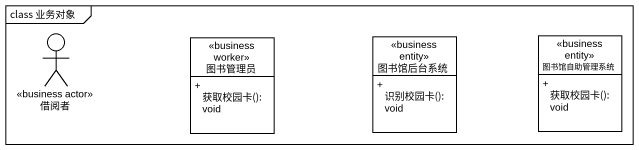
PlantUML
@startuml
mainframe class 业务对象
allowmixing
hide circle
hide empty members
skinparam classAttributeIconSize 0
actor 借阅者 <<business actor>>
class 图书管理员 <<business worker>> {
  + 获取校园卡(): void
}
class 图书馆后台系统 <<business entity>> {
  + 识别校园卡(): void
}
class 图书馆自助管理系统 <<business entity>> {
  + 获取校园卡(): void
}
@enduml
